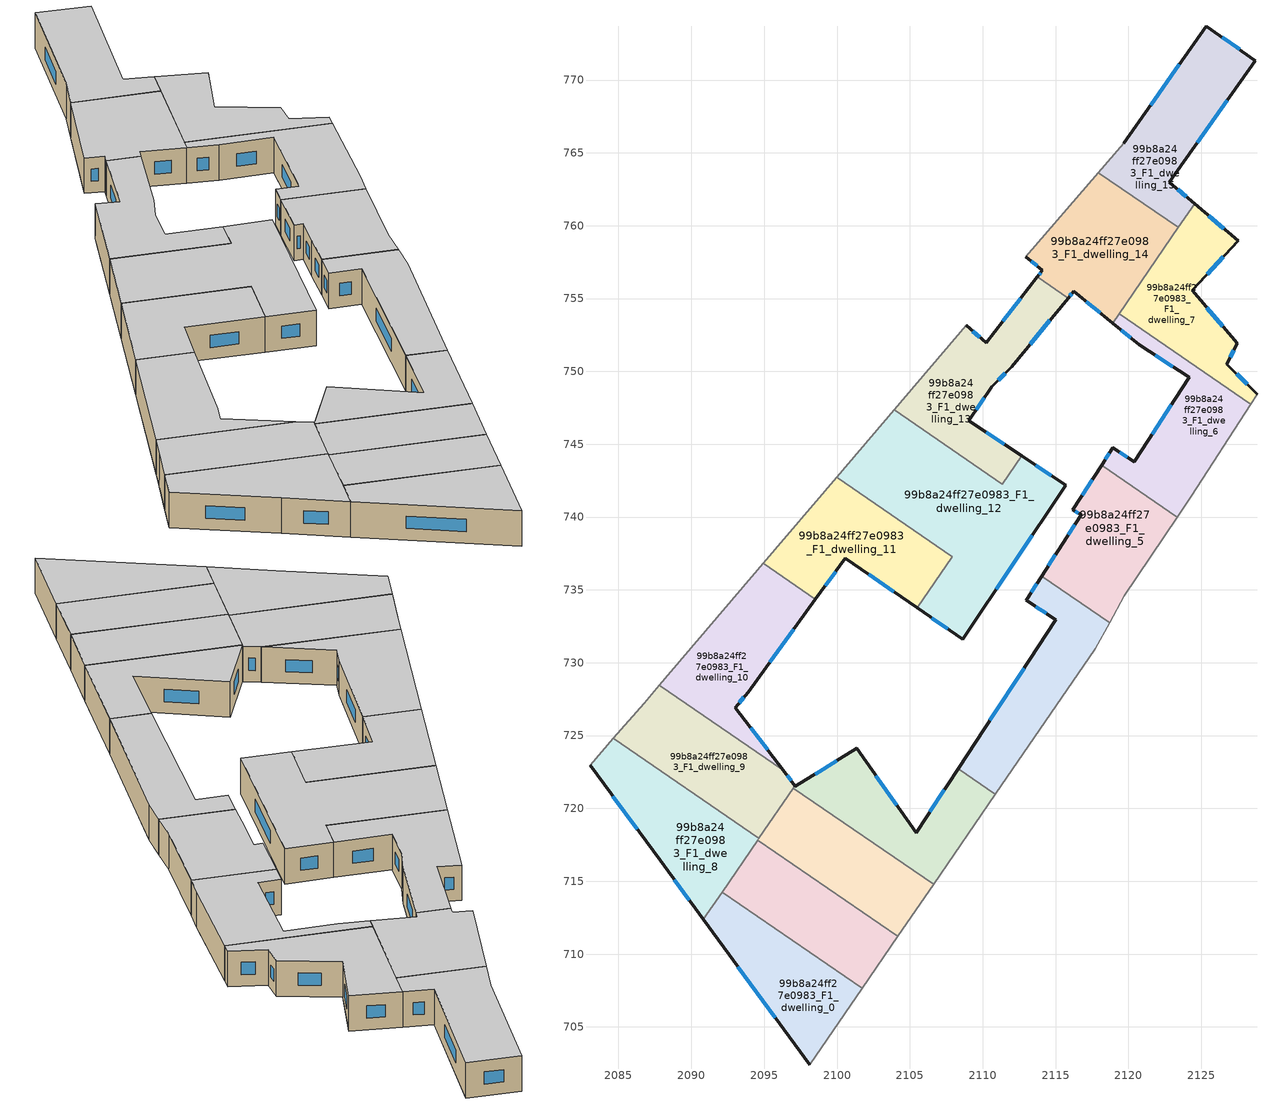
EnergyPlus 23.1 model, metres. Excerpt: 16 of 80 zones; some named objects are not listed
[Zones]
99b8a24ff27e0983_F1_dwelling_0
 floor to 99b8a24ff27e0983_F0_dwelling_0 (EU_floor_Construction): 2101.73,707.66 2098.11,702.39 2090.82,712.39 2092.11,714.26 z3
 wall outside (EU_wall_Construction): 2090.82,712.39 2098.11,702.39 z3:6
 wall to 99b8a24ff27e0983_F1_dwelling_1 (EU_wall_Construction): 2101.73,707.66 2092.11,714.26 z3:6
 wall adiabatic (EU_wall_Construction): 2098.11,702.39 2101.73,707.66 z3:6
 wall to 99b8a24ff27e0983_F1_dwelling_8 (EU_wall_Construction): 2092.11,714.26 2090.82,712.39 z3:6
 window (EU_Window_Construction): 2093.19,709.14 2095.74,705.64 z3.98:5.02
 ceiling to 99b8a24ff27e0983_F2_dwelling_0 (EU_floor_Construction): 2098.11,702.39 2101.73,707.66 2092.11,714.26 2090.82,712.39 z6
99b8a24ff27e0983_F1_dwelling_1
 floor to 99b8a24ff27e0983_F0_dwelling_1 (EU_floor_Construction): 2104.18,711.23 2101.73,707.66 2092.11,714.26 2094.56,717.83 z3
 wall to 99b8a24ff27e0983_F1_dwelling_2 (EU_wall_Construction): 2104.18,711.23 2094.56,717.83 z3:6
 wall adiabatic (EU_wall_Construction): 2101.73,707.66 2104.18,711.23 z3:6
 wall to 99b8a24ff27e0983_F1_dwelling_8 (EU_wall_Construction): 2094.56,717.83 2092.11,714.26 z3:6
 ceiling to 99b8a24ff27e0983_F2_dwelling_1 (EU_floor_Construction): 2101.73,707.66 2104.18,711.23 2094.56,717.83 2092.11,714.26 z6
99b8a24ff27e0983_F1_dwelling_10
 floor to 99b8a24ff27e0983_F0_dwelling_10 (EU_floor_Construction): 2098.52,734.36 2093.89,727.97 2093.01,726.92 2096.31,722.61 2087.81,728.44 2094.94,736.82 z3
 wall outside (EU_wall_Construction): 2096.31,722.61 2093.01,726.92 2093.89,727.97 2098.52,734.36 z3:6
 wall to 99b8a24ff27e0983_F1_dwelling_9 (EU_wall_Construction): 2087.81,728.44 2096.31,722.61 z3:6
 wall adiabatic (EU_wall_Construction): 2094.94,736.82 2087.81,728.44 z3:6
 wall to 99b8a24ff27e0983_F1_dwelling_11 (EU_wall_Construction): 2098.52,734.36 2094.94,736.82 z3:6
 window (EU_Window_Construction): 2095.4,730.05 2097.02,732.28 / 2093.3,727.27 2093.61,727.63 / 2095.24,724.01 2094.09,725.52 z3.98:5.02
 ceiling to 99b8a24ff27e0983_F2_dwelling_10 (EU_floor_Construction): 2096.31,722.61 2093.01,726.92 2093.89,727.97 2098.52,734.36 2094.94,736.82 2087.81,728.44 z6
99b8a24ff27e0983_F1_dwelling_11
 floor to 99b8a24ff27e0983_F0_dwelling_11 (EU_floor_Construction): 2107.91,737.27 2105.5,733.77 2100.56,737.17 2098.52,734.36 2094.94,736.82 2099.97,742.72 z3
 wall outside (EU_wall_Construction): 2098.52,734.36 2100.56,737.17 2105.5,733.77 z3:6
 wall adiabatic (EU_wall_Construction): 2099.97,742.72 2094.94,736.82 z3:6
 wall to 99b8a24ff27e0983_F1_dwelling_12 (EU_wall_Construction): 2105.5,733.77 2107.91,737.27 2099.97,742.72 z3:6
 window (EU_Window_Construction): 2102.17,736.07 2103.9,734.88 / 2099.19,735.27 2099.9,736.26 z3.98:5.02
 ceiling to 99b8a24ff27e0983_F2_dwelling_11 (EU_floor_Construction): 2105.5,733.77 2107.91,737.27 2099.97,742.72 2094.94,736.82 2098.52,734.36 2100.56,737.17 z6
99b8a24ff27e0983_F1_dwelling_12
 floor to 99b8a24ff27e0983_F0_dwelling_12 (EU_floor_Construction): 2112.67,744.2 2115.68,742.18 2108.61,731.62 2105.5,733.77 2107.91,737.27 2099.97,742.72 2103.92,747.35 2111.33,742.26 z3
 wall outside (EU_wall_Construction): 2105.5,733.77 2108.61,731.62 2115.68,742.18 2112.67,744.2 z3:6
 wall adiabatic (EU_wall_Construction): 2103.92,747.35 2099.97,742.72 z3:6
 wall to 99b8a24ff27e0983_F1_dwelling_13 (EU_wall_Construction): 2112.67,744.2 2111.33,742.26 2103.92,747.35 z3:6
 window (EU_Window_Construction): 2114.7,742.84 2113.65,743.54 / 2110.91,735.06 2113.38,738.75 / 2106.52,733.07 2107.6,732.32 z3.98:5.02
 ceiling to 99b8a24ff27e0983_F2_dwelling_12 (EU_floor_Construction): 2108.61,731.62 2115.68,742.18 2112.67,744.2 2111.33,742.26 2103.92,747.35 2099.97,742.72 2107.91,737.27 2105.5,733.77 z6
99b8a24ff27e0983_F1_dwelling_13
 floor to 99b8a24ff27e0983_F0_dwelling_13 (EU_floor_Construction): 2115.86,755.03 2111.99,750.32 2110.61,748.93 2109.05,746.61 2112.67,744.2 2111.33,742.26 2103.92,747.35 2108.85,753.15 2110.23,751.97 2113.75,756.48 z3
 wall outside (EU_wall_Construction): 2112.67,744.2 2109.05,746.61 2110.61,748.93 2111.99,750.32 2115.86,755.03 / 2113.75,756.48 2110.23,751.97 2108.85,753.15 z3:6
 wall adiabatic (EU_wall_Construction): 2108.85,753.15 2103.92,747.35 z3:6
 wall to 99b8a24ff27e0983_F1_dwelling_14 (EU_wall_Construction): 2115.86,755.03 2113.75,756.48 z3:6
 window (EU_Window_Construction): 2111.49,744.98 2110.23,745.83 / 2109.79,752.36 2109.3,752.77 / 2112.61,755.01 2111.38,753.44 / 2113.25,751.85 2114.6,753.5 / 2111.06,749.39 2111.55,749.87 / 2109.56,747.37 2110.11,748.18 z3.98:5.02
 ceiling to 99b8a24ff27e0983_F2_dwelling_13 (EU_floor_Construction): 2112.67,744.2 2109.05,746.61 2110.61,748.93 2111.99,750.32 2115.86,755.03 2113.75,756.48 2110.23,751.97 2108.85,753.15 2103.92,747.35 2111.33,742.26 z6
99b8a24ff27e0983_F1_dwelling_14
 floor to 99b8a24ff27e0983_F0_dwelling_14 (EU_floor_Construction): 2123.43,759.88 2118.93,753.32 2116.24,755.49 2115.86,755.03 2113.75,756.48 2114.1,756.93 2112.96,757.87 2117.94,763.65 z3
 wall outside (EU_wall_Construction): 2112.96,757.87 2114.1,756.93 2113.75,756.48 / 2115.86,755.03 2116.24,755.49 2118.93,753.32 z3:6
 wall adiabatic (EU_wall_Construction): 2117.94,763.65 2112.96,757.87 z3:6
 wall to 99b8a24ff27e0983_F1_dwelling_15 (EU_wall_Construction): 2123.43,759.88 2117.94,763.65 z3:6
 wall to 99b8a24ff27e0983_F1_dwelling_7 (EU_wall_Construction): 2119.36,753.95 2123.43,759.88 z3:6
 wall to 99b8a24ff27e0983_F1_dwelling_6 (EU_wall_Construction): 2118.93,753.32 2119.36,753.95 z3:6
 window (EU_Window_Construction): 2113.99,756.79 2113.87,756.63 / 2113.33,757.57 2113.73,757.24 / 2117.12,754.79 2118.05,754.02 / 2115.99,755.18 2116.12,755.34 z3.98:5.02
 ceiling to 99b8a24ff27e0983_F2_dwelling_14 (EU_floor_Construction): 2118.93,753.32 2123.43,759.88 2117.94,763.65 2112.96,757.87 2114.1,756.93 2113.75,756.48 2115.86,755.03 2116.24,755.49 z6
99b8a24ff27e0983_F1_dwelling_15
 floor to 99b8a24ff27e0983_F0_dwelling_15 (EU_floor_Construction): 2128.72,771.32 2122.81,762.98 2124.55,761.51 2123.43,759.88 2117.94,763.65 2119.67,765.65 2125.35,773.7 z3
 wall outside (EU_wall_Construction): 2124.55,761.51 2122.81,762.98 2128.72,771.32 2125.35,773.7 2119.67,765.65 z3:6
 wall adiabatic (EU_wall_Construction): 2119.67,765.65 2117.94,763.65 z3:6
 wall to 99b8a24ff27e0983_F1_dwelling_7 (EU_wall_Construction): 2123.43,759.88 2124.55,761.51 z3:6
 window (EU_Window_Construction): 2123.51,771.08 2121.52,768.27 / 2127.63,772.1 2126.45,772.93 / 2124.74,765.69 2126.8,768.61 / 2123.99,761.99 2123.38,762.5 z3.98:5.02
 ceiling to 99b8a24ff27e0983_F2_dwelling_15 (EU_floor_Construction): 2124.55,761.51 2122.81,762.98 2128.72,771.32 2125.35,773.7 2119.67,765.65 2117.94,763.65 2123.43,759.88 z6
99b8a24ff27e0983_F1_dwelling_2
 floor to 99b8a24ff27e0983_F0_dwelling_2 (EU_floor_Construction): 2106.63,714.8 2104.18,711.23 2094.56,717.83 2097.01,721.4 z3
 wall to 99b8a24ff27e0983_F1_dwelling_3 (EU_wall_Construction): 2106.63,714.8 2097.01,721.4 z3:6
 wall adiabatic (EU_wall_Construction): 2104.18,711.23 2106.63,714.8 z3:6
 wall to 99b8a24ff27e0983_F1_dwelling_9 (EU_wall_Construction): 2097.01,721.4 2094.64,717.95 z3:6
 wall to 99b8a24ff27e0983_F1_dwelling_8 (EU_wall_Construction): 2094.64,717.95 2094.56,717.83 z3:6
 ceiling to 99b8a24ff27e0983_F2_dwelling_2 (EU_floor_Construction): 2104.18,711.23 2106.63,714.8 2097.01,721.4 2094.56,717.83 z6
99b8a24ff27e0983_F1_dwelling_3
 floor to 99b8a24ff27e0983_F0_dwelling_3 (EU_floor_Construction): 2108.31,722.72 2110.86,720.96 2106.63,714.8 2097.01,721.4 2097.11,721.55 2097.14,721.51 2101.34,724.11 2105.43,718.33 z3
 wall outside (EU_wall_Construction): 2108.31,722.72 2105.43,718.33 2101.34,724.11 2097.14,721.51 2097.11,721.55 z3:6
 wall to 99b8a24ff27e0983_F1_dwelling_4 (EU_wall_Construction): 2110.86,720.96 2108.31,722.72 z3:6
 wall adiabatic (EU_wall_Construction): 2106.63,714.8 2110.86,720.96 z3:6
 wall to 99b8a24ff27e0983_F1_dwelling_9 (EU_wall_Construction): 2097.11,721.55 2097.01,721.4 z3:6
 window (EU_Window_Construction): 2099.98,723.27 2098.51,722.36 / 2104.1,720.21 2102.67,722.23 / 2107.37,721.29 2106.37,719.76 z3.98:5.02
 ceiling to 99b8a24ff27e0983_F2_dwelling_3 (EU_floor_Construction): 2106.63,714.8 2110.86,720.96 2108.31,722.72 2105.43,718.33 2101.34,724.11 2097.14,721.51 2097.11,721.55 2097.01,721.4 z6
99b8a24ff27e0983_F1_dwelling_4
 floor to 99b8a24ff27e0983_F0_dwelling_4 (EU_floor_Construction): 2118.71,732.74 2117.72,730.95 2110.86,720.96 2108.31,722.72 2115.02,732.95 2112.98,734.29 2114.04,735.95 z3
 wall outside (EU_wall_Construction): 2114.04,735.95 2112.98,734.29 2115.02,732.95 2108.31,722.72 z3:6
 wall to 99b8a24ff27e0983_F1_dwelling_5 (EU_wall_Construction): 2118.71,732.74 2114.04,735.95 z3:6
 wall adiabatic (EU_wall_Construction): 2110.86,720.96 2117.72,730.95 2118.71,732.74 z3:6
 window (EU_Window_Construction): 2112.84,729.62 2110.49,726.05 / 2113.65,733.86 2114.36,733.39 / 2113.7,735.41 2113.33,734.83 z3.98:5.02
 ceiling to 99b8a24ff27e0983_F2_dwelling_4 (EU_floor_Construction): 2110.86,720.96 2117.72,730.95 2118.71,732.74 2114.04,735.95 2112.98,734.29 2115.02,732.95 2108.31,722.72 z6
99b8a24ff27e0983_F1_dwelling_5
 floor to 99b8a24ff27e0983_F0_dwelling_5 (EU_floor_Construction): 2123.36,740 2119.72,734.59 2118.71,732.74 2114.04,735.95 2115.44,738.13 2116.75,740.14 2116.17,740.51 2118.16,743.57 z3
 wall outside (EU_wall_Construction): 2118.16,743.57 2116.17,740.51 2116.75,740.14 2115.44,738.13 2114.04,735.95 z3:6
 wall to 99b8a24ff27e0983_F1_dwelling_6 (EU_wall_Construction): 2123.36,740 2118.16,743.57 z3:6
 wall adiabatic (EU_wall_Construction): 2118.71,732.74 2119.72,734.59 2123.36,740 z3:6
 window (EU_Window_Construction): 2114.99,737.42 2114.5,736.66 / 2116.33,739.49 2115.87,738.79 / 2116.36,740.39 2116.57,740.26 / 2117.51,742.57 2116.82,741.51 z3.98:5.02
 ceiling to 99b8a24ff27e0983_F2_dwelling_5 (EU_floor_Construction): 2119.72,734.59 2123.36,740 2118.16,743.57 2116.17,740.51 2116.75,740.14 2115.44,738.13 2114.04,735.95 2118.71,732.74 z6
99b8a24ff27e0983_F1_dwelling_6
 floor to 99b8a24ff27e0983_F0_dwelling_6 (EU_floor_Construction): 2124.16,749.6 2120.74,751.84 2118.93,753.32 2119.36,753.95 2128.39,747.76 2124.32,741.43 2123.36,740 2118.16,743.57 2118.93,744.76 2120.4,743.81 z3
 wall outside (EU_wall_Construction): 2118.93,753.32 2120.74,751.84 2124.16,749.6 2120.4,743.81 2118.93,744.76 2118.16,743.57 z3:6
 wall to 99b8a24ff27e0983_F1_dwelling_7 (EU_wall_Construction): 2128.39,747.76 2119.36,753.95 z3:6
 wall adiabatic (EU_wall_Construction): 2123.36,740 2124.32,741.43 2128.39,747.76 z3:6
 window (EU_Window_Construction): 2118.68,744.37 2118.41,743.96 / 2119.93,744.12 2119.41,744.45 / 2122.94,747.72 2121.63,745.7 / 2121.86,751.11 2123.05,750.33 / 2119.52,752.84 2120.15,752.32 z3.98:5.02
 ceiling to 99b8a24ff27e0983_F2_dwelling_6 (EU_floor_Construction): 2124.32,741.43 2128.39,747.76 2119.36,753.95 2118.93,753.32 2120.74,751.84 2124.16,749.6 2120.4,743.81 2118.93,744.76 2118.16,743.57 2123.36,740 z6
99b8a24ff27e0983_F1_dwelling_7
 floor to 99b8a24ff27e0983_F0_dwelling_7 (EU_floor_Construction): 2127.53,758.97 2124.39,755.55 2127.47,751.92 2126.75,750.49 2128.83,748.45 2128.39,747.76 2119.36,753.95 2124.55,761.51 z3
 wall outside (EU_wall_Construction): 2128.83,748.45 2126.75,750.49 2127.47,751.92 2124.39,755.55 2127.53,758.97 2124.55,761.51 z3:6
 wall adiabatic (EU_wall_Construction): 2128.39,747.76 2128.83,748.45 z3:6
 window (EU_Window_Construction): 2128.15,749.11 2127.43,749.83 / 2126.56,759.8 2125.52,760.68 / 2125.42,756.67 2126.51,757.86 / 2126.47,753.1 2125.4,754.37 / 2126.99,750.96 2127.24,751.46 z3.98:5.02
 ceiling to 99b8a24ff27e0983_F2_dwelling_7 (EU_floor_Construction): 2128.39,747.76 2128.83,748.45 2126.75,750.49 2127.47,751.92 2124.39,755.55 2127.53,758.97 2124.55,761.51 2119.36,753.95 z6
99b8a24ff27e0983_F1_dwelling_8
 floor to 99b8a24ff27e0983_F0_dwelling_8 (EU_floor_Construction): 2094.64,717.95 2090.82,712.39 2087.87,716.43 2083.04,722.96 2084.66,724.8 z3
 wall outside (EU_wall_Construction): 2083.04,722.96 2087.87,716.43 2090.82,712.39 z3:6
 wall adiabatic (EU_wall_Construction): 2084.66,724.8 2083.04,722.96 z3:6
 wall to 99b8a24ff27e0983_F1_dwelling_9 (EU_wall_Construction): 2094.64,717.95 2084.66,724.8 z3:6
 window (EU_Window_Construction): 2088.83,715.12 2089.86,713.7 / 2084.61,720.84 2086.3,718.56 z3.98:5.02
 ceiling to 99b8a24ff27e0983_F2_dwelling_8 (EU_floor_Construction): 2090.82,712.39 2094.64,717.95 2084.66,724.8 2083.04,722.96 2087.87,716.43 z6
99b8a24ff27e0983_F1_dwelling_9
 floor to 99b8a24ff27e0983_F0_dwelling_9 (EU_floor_Construction): 2096.31,722.61 2097.11,721.55 2094.64,717.95 2084.66,724.8 2086.77,727.22 2087.81,728.44 z3
 wall outside (EU_wall_Construction): 2097.11,721.55 2096.31,722.61 z3:6
 wall adiabatic (EU_wall_Construction): 2087.81,728.44 2086.77,727.22 2084.66,724.8 z3:6
 window (EU_Window_Construction): 2096.85,721.9 2096.57,722.27 z3.98:5.02
 ceiling to 99b8a24ff27e0983_F2_dwelling_9 (EU_floor_Construction): 2094.64,717.95 2097.11,721.55 2096.31,722.61 2087.81,728.44 2086.77,727.22 2084.66,724.8 z6
[Building]
EU S2 Campaign: North Axis=0; Terrain=City; Solar Distribution=FullExterior
[Site:Location]
Bologna: Latitude=44.5; Longitude=11.25; Time Zone=1; Elevation=37
[SizingPeriod:WeatherFileDays]
AnnualSizingPeriod: Begin Month=1; Begin Day of Month=1; End Month=12; End Day of Month=31; Day of Week for Start Day=Monday; Use Weather File Daylight Saving Period=No; Use Weather File Rain and Snow Indicators=No
[MATERIAL]
EU_InternalMass_Material: Roughness=MediumRough; Thickness=0.1; Conductivity=1; Density=1800; Specific Heat=900; Thermal Absorptance=0.9; Solar Absorptance=0.7; Visible Absorptance=0.7
[MATERIAL:NOMASS] Roughness=MediumRough; Thermal Absorptance=0.9; Solar Absorptance=0.7; Visible Absorptance=0.7
Name | Thermal Resistance
EU_wall_NoMass | 0.905828
EU_floor_NoMass | 0.67114
[WINDOWMATERIAL:SIMPLEGLAZINGSYSTEM]
EU_Window_SimpleGlazing: UFactor=4.52486; Solar Heat Gain Coefficient=0.85; Visible Transmittance=0.85
[CONSTRUCTION]
EU_wall_Construction: EU_wall_NoMass
EU_floor_Construction: EU_floor_NoMass
EU_Window_Construction: EU_Window_SimpleGlazing
EU_InternalMass_Construction: EU_InternalMass_Material
[ZONE] Type=1; Multiplier=1; Ceiling Height=autocalculate; Floor Area=autocalculate; Part of Total Floor Area=Yes
Name | Volume
99b8a24ff27e0983_F1_dwelling_0 | 151.548
99b8a24ff27e0983_F1_dwelling_1 | 151.505
99b8a24ff27e0983_F1_dwelling_10 | 169.121
99b8a24ff27e0983_F1_dwelling_11 | 169.162
99b8a24ff27e0983_F1_dwelling_12 | 310.034
99b8a24ff27e0983_F1_dwelling_13 | 169.135
99b8a24ff27e0983_F1_dwelling_14 | 169.155
99b8a24ff27e0983_F1_dwelling_15 | 169.132
99b8a24ff27e0983_F1_dwelling_2 | 151.519
99b8a24ff27e0983_F1_dwelling_3; 99b8a24ff27e0983_F1_dwelling_6 | 151.512
99b8a24ff27e0983_F1_dwelling_4 | 151.518
99b8a24ff27e0983_F1_dwelling_5 | 151.515
99b8a24ff27e0983_F1_dwelling_7 | 151.541
99b8a24ff27e0983_F1_dwelling_8 | 169.139
99b8a24ff27e0983_F1_dwelling_9 | 169.156
[INTERNALMASS] Construction=EU_InternalMass_Construction
Name | Zone or ZoneList | Surface Area
99b8a24ff27e0983_F1_dwelling_0_EU_InternalMass | 99b8a24ff27e0983_F1_dwelling_0 | 50.5163
99b8a24ff27e0983_F1_dwelling_1_EU_InternalMass | 99b8a24ff27e0983_F1_dwelling_1 | 50.5019
99b8a24ff27e0983_F1_dwelling_2_EU_InternalMass | 99b8a24ff27e0983_F1_dwelling_2 | 50.5064
99b8a24ff27e0983_F1_dwelling_3_EU_InternalMass | 99b8a24ff27e0983_F1_dwelling_3 | 50.5042
99b8a24ff27e0983_F1_dwelling_4_EU_InternalMass | 99b8a24ff27e0983_F1_dwelling_4 | 50.5063
99b8a24ff27e0983_F1_dwelling_5_EU_InternalMass | 99b8a24ff27e0983_F1_dwelling_5 | 50.5049
99b8a24ff27e0983_F1_dwelling_6_EU_InternalMass | 99b8a24ff27e0983_F1_dwelling_6 | 50.5043
99b8a24ff27e0983_F1_dwelling_7_EU_InternalMass | 99b8a24ff27e0983_F1_dwelling_7 | 50.5133
99b8a24ff27e0983_F1_dwelling_8_EU_InternalMass | 99b8a24ff27e0983_F1_dwelling_8 | 56.3796
99b8a24ff27e0983_F1_dwelling_9_EU_InternalMass | 99b8a24ff27e0983_F1_dwelling_9 | 56.3851
99b8a24ff27e0983_F1_dwelling_10_EU_InternalMass | 99b8a24ff27e0983_F1_dwelling_10 | 56.3741
99b8a24ff27e0983_F1_dwelling_11_EU_InternalMass | 99b8a24ff27e0983_F1_dwelling_11 | 56.3869
99b8a24ff27e0983_F1_dwelling_12_EU_InternalMass | 99b8a24ff27e0983_F1_dwelling_12 | 103.345
99b8a24ff27e0983_F1_dwelling_13_EU_InternalMass | 99b8a24ff27e0983_F1_dwelling_13 | 56.379
99b8a24ff27e0983_F1_dwelling_14_EU_InternalMass | 99b8a24ff27e0983_F1_dwelling_14 | 56.3852
99b8a24ff27e0983_F1_dwelling_15_EU_InternalMass | 99b8a24ff27e0983_F1_dwelling_15 | 56.3766
[OTHEREQUIPMENT] Fuel Type=Electricity; Design Level Calculation Method=Watts/Area; Power per Zone Floor Area=1; Fraction Latent=0; Fraction Radiant=0; Fraction Lost=0; Carbon Dioxide Generation Rate=0; EndUse Subcategory=EU_Step8_InternalGains
Name | Zone or ZoneList or Space or SpaceList | Schedule
EU_Step8_InternalGain_99b8a24ff27e0983_F1_dwelling_0_f000 | 99b8a24ff27e0983_F1_dwelling_0 | EU_Step8_GainSchedule_99b8a24ff27e0983_F1_dwelling_0_f000
EU_Step8_InternalGain_99b8a24ff27e0983_F1_dwelling_1_f000 | 99b8a24ff27e0983_F1_dwelling_1 | EU_Step8_GainSchedule_99b8a24ff27e0983_F1_dwelling_1_f000
EU_Step8_InternalGain_99b8a24ff27e0983_F1_dwelling_2_f000 | 99b8a24ff27e0983_F1_dwelling_2 | EU_Step8_GainSchedule_99b8a24ff27e0983_F1_dwelling_2_f000
EU_Step8_InternalGain_99b8a24ff27e0983_F1_dwelling_3_f000 | 99b8a24ff27e0983_F1_dwelling_3 | EU_Step8_GainSchedule_99b8a24ff27e0983_F1_dwelling_3_f000
EU_Step8_InternalGain_99b8a24ff27e0983_F1_dwelling_4_f000 | 99b8a24ff27e0983_F1_dwelling_4 | EU_Step8_GainSchedule_99b8a24ff27e0983_F1_dwelling_4_f000
EU_Step8_InternalGain_99b8a24ff27e0983_F1_dwelling_5_f000 | 99b8a24ff27e0983_F1_dwelling_5 | EU_Step8_GainSchedule_99b8a24ff27e0983_F1_dwelling_5_f000
EU_Step8_InternalGain_99b8a24ff27e0983_F1_dwelling_6_f000 | 99b8a24ff27e0983_F1_dwelling_6 | EU_Step8_GainSchedule_99b8a24ff27e0983_F1_dwelling_6_f000
EU_Step8_InternalGain_99b8a24ff27e0983_F1_dwelling_7_f000 | 99b8a24ff27e0983_F1_dwelling_7 | EU_Step8_GainSchedule_99b8a24ff27e0983_F1_dwelling_7_f000
EU_Step8_InternalGain_99b8a24ff27e0983_F1_dwelling_8_f000 | 99b8a24ff27e0983_F1_dwelling_8 | EU_Step8_GainSchedule_99b8a24ff27e0983_F1_dwelling_8_f000
EU_Step8_InternalGain_99b8a24ff27e0983_F1_dwelling_9_f000 | 99b8a24ff27e0983_F1_dwelling_9 | EU_Step8_GainSchedule_99b8a24ff27e0983_F1_dwelling_9_f000
EU_Step8_InternalGain_99b8a24ff27e0983_F1_dwelling_10_f000 | 99b8a24ff27e0983_F1_dwelling_10 | EU_Step8_GainSchedule_99b8a24ff27e0983_F1_dwelling_10_f000
EU_Step8_InternalGain_99b8a24ff27e0983_F1_dwelling_11_f000 | 99b8a24ff27e0983_F1_dwelling_11 | EU_Step8_GainSchedule_99b8a24ff27e0983_F1_dwelling_11_f000
EU_Step8_InternalGain_99b8a24ff27e0983_F1_dwelling_12_f000 | 99b8a24ff27e0983_F1_dwelling_12 | EU_Step8_GainSchedule_99b8a24ff27e0983_F1_dwelling_12_f000
EU_Step8_InternalGain_99b8a24ff27e0983_F1_dwelling_13_f000 | 99b8a24ff27e0983_F1_dwelling_13 | EU_Step8_GainSchedule_99b8a24ff27e0983_F1_dwelling_13_f000
EU_Step8_InternalGain_99b8a24ff27e0983_F1_dwelling_14_f000 | 99b8a24ff27e0983_F1_dwelling_14 | EU_Step8_GainSchedule_99b8a24ff27e0983_F1_dwelling_14_f000
EU_Step8_InternalGain_99b8a24ff27e0983_F1_dwelling_15_f000 | 99b8a24ff27e0983_F1_dwelling_15 | EU_Step8_GainSchedule_99b8a24ff27e0983_F1_dwelling_15_f000
[ZONEVENTILATION:DESIGNFLOWRATE] Schedule=EU_AlwaysOn; Design Flow Rate Calculation Method=AirChanges/Hour; Air Changes per Hour=0.73129; Ventilation Type=Natural; Fan Pressure Rise=0; Fan Total Efficiency=1; Constant Term Coefficient=1; Temperature Term Coefficient=0; Velocity Term Coefficient=0; Velocity Squared Term Coefficient=0; Minimum Indoor Temperature=-100; Maximum Indoor Temperature=100; Delta Temperature=-100; Minimum Outdoor Temperature=-100; Maximum Outdoor Temperature=100; Maximum Wind Speed=40
Name | Zone or ZoneList or Space or SpaceList
EU_ConstantAir_99b8a24ff27e0983_F1_dwelling_0 | 99b8a24ff27e0983_F1_dwelling_0
EU_ConstantAir_99b8a24ff27e0983_F1_dwelling_1 | 99b8a24ff27e0983_F1_dwelling_1
EU_ConstantAir_99b8a24ff27e0983_F1_dwelling_2 | 99b8a24ff27e0983_F1_dwelling_2
EU_ConstantAir_99b8a24ff27e0983_F1_dwelling_3 | 99b8a24ff27e0983_F1_dwelling_3
EU_ConstantAir_99b8a24ff27e0983_F1_dwelling_4 | 99b8a24ff27e0983_F1_dwelling_4
EU_ConstantAir_99b8a24ff27e0983_F1_dwelling_5 | 99b8a24ff27e0983_F1_dwelling_5
EU_ConstantAir_99b8a24ff27e0983_F1_dwelling_6 | 99b8a24ff27e0983_F1_dwelling_6
EU_ConstantAir_99b8a24ff27e0983_F1_dwelling_7 | 99b8a24ff27e0983_F1_dwelling_7
EU_ConstantAir_99b8a24ff27e0983_F1_dwelling_8 | 99b8a24ff27e0983_F1_dwelling_8
EU_ConstantAir_99b8a24ff27e0983_F1_dwelling_9 | 99b8a24ff27e0983_F1_dwelling_9
EU_ConstantAir_99b8a24ff27e0983_F1_dwelling_10 | 99b8a24ff27e0983_F1_dwelling_10
EU_ConstantAir_99b8a24ff27e0983_F1_dwelling_11 | 99b8a24ff27e0983_F1_dwelling_11
EU_ConstantAir_99b8a24ff27e0983_F1_dwelling_12 | 99b8a24ff27e0983_F1_dwelling_12
EU_ConstantAir_99b8a24ff27e0983_F1_dwelling_13 | 99b8a24ff27e0983_F1_dwelling_13
EU_ConstantAir_99b8a24ff27e0983_F1_dwelling_14 | 99b8a24ff27e0983_F1_dwelling_14
EU_ConstantAir_99b8a24ff27e0983_F1_dwelling_15 | 99b8a24ff27e0983_F1_dwelling_15
[HVACTEMPLATE:ZONE:IDEALLOADSAIRSYSTEM] System Availability Schedule=EU_AlwaysOn; Maximum Heating Supply Air Temperature=50; Minimum Cooling Supply Air Temperature=13; Maximum Heating Supply Air Humidity Ratio=0.0156; Minimum Cooling Supply Air Humidity Ratio=0.0077; Heating Limit=NoLimit; Cooling Limit=NoLimit; Heating Availability Schedule=EU_AlwaysOn; Cooling Availability Schedule=EU_CoolingOff; Dehumidification Control Type=ConstantSensibleHeatRatio; Cooling Sensible Heat Ratio=0.7; Dehumidification Setpoint=60; Humidification Control Type=None; Humidification Setpoint=30; Outdoor Air Method=None; Outdoor Air Flow Rate per Person=0.00944; Outdoor Air Flow Rate per Zone Floor Area=0; Outdoor Air Flow Rate per Zone=0; Demand Controlled Ventilation Type=None; Outdoor Air Economizer Type=NoEconomizer; Heat Recovery Type=None; Sensible Heat Recovery Effectiveness=0.7; Latent Heat Recovery Effectiveness=0.65
Name | Template Thermostat
99b8a24ff27e0983_F1_dwelling_0 | EU_HeatOnly_99b8a24ff27e0983_F1_dwelling_0
99b8a24ff27e0983_F1_dwelling_1 | EU_HeatOnly_99b8a24ff27e0983_F1_dwelling_1
99b8a24ff27e0983_F1_dwelling_2 | EU_HeatOnly_99b8a24ff27e0983_F1_dwelling_2
99b8a24ff27e0983_F1_dwelling_3 | EU_HeatOnly_99b8a24ff27e0983_F1_dwelling_3
99b8a24ff27e0983_F1_dwelling_4 | EU_HeatOnly_99b8a24ff27e0983_F1_dwelling_4
99b8a24ff27e0983_F1_dwelling_5 | EU_HeatOnly_99b8a24ff27e0983_F1_dwelling_5
99b8a24ff27e0983_F1_dwelling_6 | EU_HeatOnly_99b8a24ff27e0983_F1_dwelling_6
99b8a24ff27e0983_F1_dwelling_7 | EU_HeatOnly_99b8a24ff27e0983_F1_dwelling_7
99b8a24ff27e0983_F1_dwelling_8 | EU_HeatOnly_99b8a24ff27e0983_F1_dwelling_8
99b8a24ff27e0983_F1_dwelling_9 | EU_HeatOnly_99b8a24ff27e0983_F1_dwelling_9
99b8a24ff27e0983_F1_dwelling_10 | EU_HeatOnly_99b8a24ff27e0983_F1_dwelling_10
99b8a24ff27e0983_F1_dwelling_11 | EU_HeatOnly_99b8a24ff27e0983_F1_dwelling_11
99b8a24ff27e0983_F1_dwelling_12 | EU_HeatOnly_99b8a24ff27e0983_F1_dwelling_12
99b8a24ff27e0983_F1_dwelling_13 | EU_HeatOnly_99b8a24ff27e0983_F1_dwelling_13
99b8a24ff27e0983_F1_dwelling_14 | EU_HeatOnly_99b8a24ff27e0983_F1_dwelling_14
99b8a24ff27e0983_F1_dwelling_15 | EU_HeatOnly_99b8a24ff27e0983_F1_dwelling_15
[SIZING:ZONE] Zone Cooling Design Supply Air Temperature Input Method=SupplyAirTemperature; Zone Cooling Design Supply Air Temperature=13; Zone Heating Design Supply Air Temperature Input Method=SupplyAirTemperature; Zone Heating Design Supply Air Temperature=50; Zone Cooling Design Supply Air Humidity Ratio=0.008; Zone Heating Design Supply Air Humidity Ratio=0.008; Cooling Design Air Flow Method=DesignDay; Cooling Design Air Flow Rate=0; Cooling Minimum Air Flow per Zone Floor Area=0.000762; Cooling Minimum Air Flow=0; Cooling Minimum Air Flow Fraction=0.2; Heating Design Air Flow Method=DesignDay; Heating Design Air Flow Rate=0; Heating Maximum Air Flow per Zone Floor Area=0.002032; Heating Maximum Air Flow=0.141576; Heating Maximum Air Flow Fraction=0.3; Account for Dedicated Outdoor Air System=No; Dedicated Outdoor Air System Control Strategy=NeutralSupplyAir; Dedicated Outdoor Air Low Setpoint Temperature for Design=autosize; Dedicated Outdoor Air High Setpoint Temperature for Design=autosize; Zone Load Sizing Method=Sensible Load Only No Latent Load; Zone Latent Cooling Design Supply Air Humidity Ratio Input Method=HumidityRatioDifference; Zone Cooling Design Supply Air Humidity Ratio Difference=0.005; Zone Latent Heating Design Supply Air Humidity Ratio Input Method=HumidityRatioDifference; Zone Humidification Design Supply Air Humidity Ratio Difference=0.005
99b8a24ff27e0983_F1_dwelling_0; 99b8a24ff27e0983_F1_dwelling_1; 99b8a24ff27e0983_F1_dwelling_2; 99b8a24ff27e0983_F1_dwelling_3; 99b8a24ff27e0983_F1_dwelling_4; 99b8a24ff27e0983_F1_dwelling_5; 99b8a24ff27e0983_F1_dwelling_6; 99b8a24ff27e0983_F1_dwelling_7; 99b8a24ff27e0983_F1_dwelling_8; 99b8a24ff27e0983_F1_dwelling_9; 99b8a24ff27e0983_F1_dwelling_10; 99b8a24ff27e0983_F1_dwelling_11; 99b8a24ff27e0983_F1_dwelling_12; 99b8a24ff27e0983_F1_dwelling_13; 99b8a24ff27e0983_F1_dwelling_14; 99b8a24ff27e0983_F1_dwelling_15
[SCHEDULE:CONSTANT]
Name | Hourly Value
EU_AlwaysOn | 1
EU_CoolingOff | 0
[SCHEDULE:FILE] Column Number=1; Rows to Skip at Top=0; Number of Hours of Data=8760; Column Separator=Comma; Interpolate to Timestep=No; Minutes per Item=60; Adjust Schedule for Daylight Savings=Yes
Name | File
EU_Step8_GainSchedule_99b8a24ff27e0983_F1_dwelling_0_f000 | ../../schedules/99b8a24ff27e0983/99b8a24ff27e0983_F1_dwelling_0_f000_gain.csv
EU_Step8_GainSchedule_99b8a24ff27e0983_F1_dwelling_1_f000 | ../../schedules/99b8a24ff27e0983/99b8a24ff27e0983_F1_dwelling_1_f000_gain.csv
EU_Step8_GainSchedule_99b8a24ff27e0983_F1_dwelling_2_f000 | ../../schedules/99b8a24ff27e0983/99b8a24ff27e0983_F1_dwelling_2_f000_gain.csv
EU_Step8_GainSchedule_99b8a24ff27e0983_F1_dwelling_3_f000 | ../../schedules/99b8a24ff27e0983/99b8a24ff27e0983_F1_dwelling_3_f000_gain.csv
EU_Step8_GainSchedule_99b8a24ff27e0983_F1_dwelling_4_f000 | ../../schedules/99b8a24ff27e0983/99b8a24ff27e0983_F1_dwelling_4_f000_gain.csv
EU_Step8_GainSchedule_99b8a24ff27e0983_F1_dwelling_5_f000 | ../../schedules/99b8a24ff27e0983/99b8a24ff27e0983_F1_dwelling_5_f000_gain.csv
EU_Step8_GainSchedule_99b8a24ff27e0983_F1_dwelling_6_f000 | ../../schedules/99b8a24ff27e0983/99b8a24ff27e0983_F1_dwelling_6_f000_gain.csv
EU_Step8_GainSchedule_99b8a24ff27e0983_F1_dwelling_7_f000 | ../../schedules/99b8a24ff27e0983/99b8a24ff27e0983_F1_dwelling_7_f000_gain.csv
EU_Step8_GainSchedule_99b8a24ff27e0983_F1_dwelling_8_f000 | ../../schedules/99b8a24ff27e0983/99b8a24ff27e0983_F1_dwelling_8_f000_gain.csv
EU_Step8_GainSchedule_99b8a24ff27e0983_F1_dwelling_9_f000 | ../../schedules/99b8a24ff27e0983/99b8a24ff27e0983_F1_dwelling_9_f000_gain.csv
EU_Step8_GainSchedule_99b8a24ff27e0983_F1_dwelling_10_f000 | ../../schedules/99b8a24ff27e0983/99b8a24ff27e0983_F1_dwelling_10_f000_gain.csv
EU_Step8_GainSchedule_99b8a24ff27e0983_F1_dwelling_11_f000 | ../../schedules/99b8a24ff27e0983/99b8a24ff27e0983_F1_dwelling_11_f000_gain.csv
EU_Step8_GainSchedule_99b8a24ff27e0983_F1_dwelling_12_f000 | ../../schedules/99b8a24ff27e0983/99b8a24ff27e0983_F1_dwelling_12_f000_gain.csv
EU_Step8_GainSchedule_99b8a24ff27e0983_F1_dwelling_13_f000 | ../../schedules/99b8a24ff27e0983/99b8a24ff27e0983_F1_dwelling_13_f000_gain.csv
EU_Step8_GainSchedule_99b8a24ff27e0983_F1_dwelling_14_f000 | ../../schedules/99b8a24ff27e0983/99b8a24ff27e0983_F1_dwelling_14_f000_gain.csv
EU_Step8_GainSchedule_99b8a24ff27e0983_F1_dwelling_15_f000 | ../../schedules/99b8a24ff27e0983/99b8a24ff27e0983_F1_dwelling_15_f000_gain.csv
